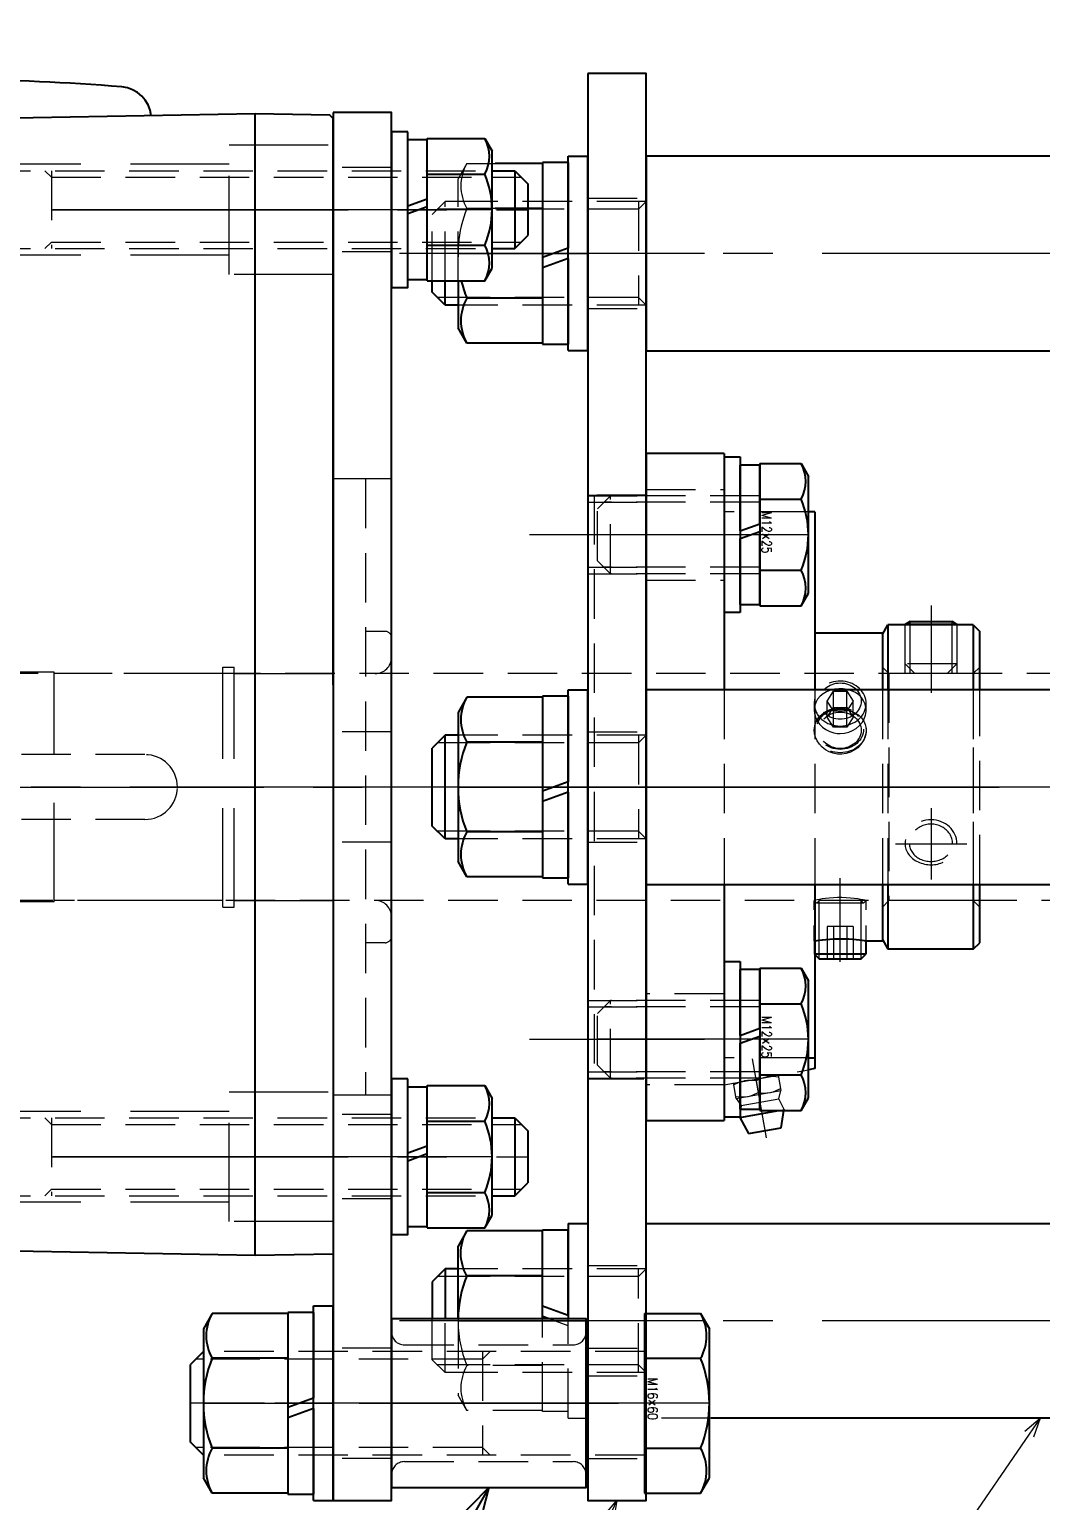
# Model space of a CAD drawing. Header units: millimetres. Extents: x 0 to 38884, y -3675 to 8056.
# Drawn here: x 31293 to 31448.9, y 1213.7 to 1440.5 of the extents above; entities that cross this region are included whole.
import ezdxf
from ezdxf import colors
from ezdxf.entities.mleader import LeaderData, LeaderLine
from ezdxf.enums import TextEntityAlignment as Align
from ezdxf.math import Vec2, Vec3

# ---------------------------------------------------------------- set-up
doc = ezdxf.new("R2010")
doc.units = ezdxf.units.MM
doc.header["$LTSCALE"] = 2.4
for name, pattern in [('CENTER2', [28.575, 19.05, -3.175, 3.175, -3.175]), ('Dashed', [2, 1, -1]), ('HIDDEN', [9.525, 6.35, -3.175]), ('HIDDEN2', [4.7625, 3.175, -1.5875])]:
    doc.linetypes.add(name, pattern=pattern)
for name, color, linetype, lineweight in [('01_外形線', 7, 'Continuous', 25), ('02_細線', 5, 'Continuous', 13), ('03_かくれ線', 6, 'HIDDEN2', 13), ('04_中心線', 1, 'CENTER2', 9), ('08_DIM', 3, 'Continuous', 13)]:
    doc.layers.add(name, color=color, linetype=linetype, lineweight=lineweight)
doc.styles.get("Standard").update_dxf_attribs({"font": 'txt.shx', "bigfont": 'extfont2.shx'})
doc.styles.add('寸法用', font='simplex.shx', dxfattribs={"width": 0.8, "bigfont": '@extfont2.shx'})

# ---------------------------------------------------------------- blocks, each defined once
blk = doc.blocks.new('AM_BALLOON1')
at = {"transparency": 16777216}
blk.add_circle((0, 0), 5, dxfattribs=at)
blk.add_attdef('B_NUMBER', text='', height=3, dxfattribs=at).set_placement((0, 0), align=Align.MIDDLE_CENTER)
blk = doc.blocks.new('_OPEN')
at = {"color": 0, "linetype": 'ByBlock'}
for p, q in [((-1, 0.167), (0, 0)), ((0, 0), (-1, -0.167)), ((0, 0), (-1, 0))]:
    blk.add_line(p, q, dxfattribs=at)
blk = doc.blocks.new('GM-SHYF-RH 0.4kW、1／160、＊＊V、60Hzc_1')
at = {"color": 0}
for p, q in [((0, 72.01), (12, 72.22)), ((0, -15.77), (0, 72.01)), ((12, 72.22), (12, -15.77)), ((12, 72.22), (106.5, 70.57)), ((106.5, 70.57), (116, 70.57)), ((116, 70.57), (116, -15.77)), ((121, 47.5), (116, 47.5)), ((121, 47.5), (121, -47.5)), ((124, 24), (121, 24)), ((125, -23), (125, 23)), ((0, -15.77), (0, -103.05)), ((12, -15.77), (12, -103.76)), ((116, -15.77), (116, -102.11)), ((124, -24), (121, -24)), ((121, -47.5), (116, -47.5)), ((0, -103.05), (0.5, -103.56)), ((0.5, -103.56), (12, -103.76)), ((12, -103.76), (106.5, -102.11)), ((88, -102.94), (88, -102.44)), ((106.5, -102.11), (116, -102.11)), ((55.5, -109.5), (55.5, -108.99)), ((55.5, -109.5), (60.5, -109.5)), ((60.5, -109.5), (60.5, -108.99))]:
    blk.add_line(p, q, dxfattribs=at)
for centre, radius, start, end in [((124, 23), 1, 0, 90), ((124, -23), 1, 270, 0), ((33, -102.94), 5, 186.2447, 265.1386), ((83, -102.94), 5, 274.8614, 0), ((58, 191), 300, 265.1386, 270), ((58, 191), 300, 270, 274.8614)]:
    blk.add_arc(centre, radius, start, end, dxfattribs=at)
at = {"layer": '03_かくれ線', "linetype": 'HIDDEN'}
for p, q in [((0, 67), (16, 67)), ((16, 67), (16, 47)), ((116, 67), (100, 67)), ((100, 67), (100, 47)), ((16, 64), (100, 64)), ((16, 50), (100, 50)), ((16, 47), (0, 47)), ((100, 47), (116, 47)), ((17, 18.5), (15.25, 18.5)), ((15.25, 18.5), (15.25, -18.5)), ((17, 18.5), (17, -18.5)), ((99, 18.5), (100.75, 18.5)), ((99, 18.5), (99, -18.5)), ((100.75, 18.5), (100.75, -18.5)), ((15.25, 17.5), (-6.5, 17.5)), ((17, 17.5), (43, 17.5)), ((43, 17.7), (73, 17.7)), ((43, 17.7), (43, -17.7)), ((73, 17.7), (73, -17.7)), ((73, 17.5), (99, 17.5)), ((100.75, 17.5), (122.5, 17.5)), ((15.25, -17.5), (-6.5, -17.5)), ((17, -17.5), (43, -17.5)), ((43, -17.7), (73, -17.7)), ((73, -17.5), (99, -17.5)), ((100.75, -17.5), (122.5, -17.5)), ((17, -18.5), (15.25, -18.5)), ((99, -18.5), (100.75, -18.5)), ((0, -79), (16, -79)), ((16, -79), (16, -99)), ((116, -79), (100, -79)), ((100, -79), (100, -99)), ((16, -82), (100, -82)), ((16, -96), (100, -96)), ((16, -99), (0, -99)), ((100, -99), (116, -99))]:
    blk.add_line(p, q, dxfattribs=at)
at = {"layer": '03_かくれ線'}
for p, q in [((-5, -47.5), (-5, 47.5)), ((-5, 47.5), (0, 47.5)), ((-9, -23), (-9, 23)), ((-8, 24), (-5, 24)), ((-8, -24), (-5, -24)), ((-5, -47.5), (0, -47.5))]:
    blk.add_line(p, q, dxfattribs=at)
for centre, start, end in [((-8, 23), 90, 180), ((-8, -23), 180, 270)]:
    blk.add_arc(centre, 1, start, end, dxfattribs=at)
at = {"layer": '03_かくれ線', "linetype": 'HIDDEN'}
for centre, start, end in [((-6.5, 20), 180, 270), ((122.5, 20), 270, 0), ((-6.5, -20), 90, 180), ((122.5, -20), 0, 90)]:
    blk.add_arc(centre, 2.5, start, end, dxfattribs=at)
at = {"layer": '04_中心線', "linetype": 'CENTER2'}
for p, q in [((-2.54, 57), (118.76, 57)), ((-2.54, -89), (118.76, -89))]:
    blk.add_line(p, q, dxfattribs=at)
at = {"layer": '04_中心線'}
blk.add_line((125, 0), (-9, 0), dxfattribs=at)
blk = doc.blocks.new('_Open30')
at = {"color": 0, "linetype": 'ByBlock', "lineweight": -2}
for p, q in [((-1, 0.268), (0, 0)), ((0, 0), (-1, -0.268)), ((0, 0), (-1, 0))]:
    blk.add_line(p, q, dxfattribs=at)

msp = doc.modelspace()

# ---------------------------------------------------------------- linework, layer by layer
for p, q in [((31388.0973, 1226.4276), (31388.0973, 1256.4276)), ((31388.0973, 1256.4276), (31538.0973, 1256.4276)), ((31538.0973, 1226.4276), (31398.0973, 1226.4276))]:
    msp.add_line(p, q)
for points in [[(31379.0973, 1433.7085), (31379.0973, 1213.7085), (31388.0973, 1213.7085), (31388.0973, 1433.7085)], [(31339.8473, 1427.7085), (31339.8473, 1213.7085), (31348.8473, 1213.7085), (31348.8473, 1427.7085)], [(31339.8473, 1427.7085), (31339.8473, 1213.7085), (31348.8473, 1213.7085), (31348.8473, 1427.7085)], [(31351.3463, 1424.7085), (31348.8463, 1424.7085), (31348.8463, 1400.7085), (31351.3463, 1400.7085)], [(31538.0973, 1420.9724), (31388.0973, 1420.9724), (31388.0973, 1390.9724), (31538.0973, 1390.9724)], [(31538.0973, 1338.7), (31388.0973, 1338.7), (31388.0973, 1308.7), (31538.0973, 1308.7)], [(31351.3473, 1278.7085), (31348.8473, 1278.7085), (31348.8473, 1254.7085), (31351.3473, 1254.7085)], [(31348.8473, 1215.7085), (31378.8473, 1215.7085), (31378.8473, 1241.7085), (31348.8473, 1241.7085)]]:
    msp.add_lwpolyline(points, close=True)
for points in [[(31355.0973, 1399.9724), (31355.0973, 1401.7303)], [(31357.0973, 1397.9724), (31357.0973, 1401.7303)], [(31357.0973, 1397.9724), (31355.0973, 1399.9724)], [(31359.0973, 1397.9724), (31357.0973, 1397.9724)], [(31357.0973, 1331.7), (31355.0973, 1329.7)], [(31359.0973, 1331.7), (31357.0973, 1331.7)], [(31357.0973, 1315.7), (31357.0973, 1331.7)], [(31355.0973, 1317.7), (31355.0973, 1329.7)], [(31357.0973, 1315.7), (31355.0973, 1317.7)], [(31359.0973, 1315.7), (31357.0973, 1315.7)], [(31357.0973, 1249.4276), (31355.0973, 1247.4276)], [(31355.0973, 1247.4276), (31355.0973, 1241.7)], [(31357.0973, 1249.4276), (31357.0973, 1241.7)], [(31359.0973, 1249.4276), (31357.0973, 1249.4276)]]:
    msp.add_lwpolyline(points)
at = {"layer": '01_外形線'}
for points in [[(31351.3463, 1413.3085), (31351.3463, 1423.4585)], [(31354.3463, 1423.4585), (31351.3463, 1423.4585)], [(31354.3463, 1423.6781), (31363.2091, 1423.6781)], [(31354.3463, 1401.7388), (31354.3463, 1423.6781)], [(31354.3463, 1414.4004), (31354.3463, 1423.4585)], [(31363.2091, 1423.6781), (31364.3463, 1421.7085)], [(31364.3463, 1403.7085), (31364.3463, 1421.7085)], [(31372.0973, 1419.8373), (31364.8473, 1419.8373)], [(31372.0973, 1419.9809), (31372.0973, 1405.325)], [(31376.0973, 1419.9809), (31372.0973, 1419.9809)], [(31372.0973, 1419.8373), (31372.0973, 1392.1245)], [(31376.0973, 1390.9809), (31376.0973, 1420.9809)], [(31376.0973, 1420.9809), (31379.0973, 1420.9809)], [(31376.0973, 1419.9809), (31376.0973, 1406.7809)], [(31379.0973, 1390.9809), (31379.0973, 1420.9809)], [(31354.3463, 1418.1933), (31363.2091, 1418.1933)], [(31364.3463, 1418.7085), (31367.8469, 1418.7085)], [(31367.8469, 1418.7085), (31369.8469, 1416.7085)], [(31367.8469, 1418.7085), (31367.8469, 1406.7085)], [(31369.8469, 1416.7085), (31369.8469, 1408.7085)], [(31351.3463, 1413.3085), (31354.3463, 1414.4004)], [(31351.3463, 1412.1085), (31354.3463, 1413.2004)], [(31354.3463, 1401.9585), (31354.3463, 1413.2004)], [(31372.0973, 1412.9091), (31364.8473, 1412.9091)], [(31351.3463, 1401.9585), (31351.3463, 1412.1085)], [(31367.8469, 1406.7085), (31369.8469, 1408.7085)], [(31354.3463, 1407.2237), (31363.2091, 1407.2237)], [(31364.3463, 1406.7085), (31367.8469, 1406.7085)], [(31376.0973, 1406.7809), (31372.0973, 1405.325)], [(31376.0973, 1405.1809), (31372.0973, 1403.725)], [(31376.0973, 1405.1809), (31376.0973, 1391.9809)], [(31351.3463, 1401.9585), (31354.3463, 1401.9585)], [(31354.3463, 1401.7388), (31363.2091, 1401.7388)], [(31359.0973, 1401.7388), (31359.0973, 1394.4809)], [(31363.2091, 1401.7388), (31364.3463, 1403.7085)], [(31372.0973, 1403.725), (31372.0973, 1391.9809)], [(31372.0973, 1399.0527), (31360.4578, 1399.0527)], [(31360.4578, 1392.1245), (31359.0973, 1394.4809)], [(31372.0973, 1392.1245), (31360.4578, 1392.1245)], [(31372.0973, 1391.9809), (31376.0973, 1391.9809)], [(31376.0973, 1390.9809), (31379.0973, 1390.9809)], [(31400.0973, 1375.0994), (31388.0973, 1375.0994)], [(31388.0973, 1375.0994), (31388.0973, 1338.7085)], [(31400.0973, 1375.0994), (31400.0973, 1338.7085)], [(31400.0973, 1374.5994), (31400.0973, 1350.5994)], [(31400.0973, 1374.5994), (31402.5973, 1374.5994)], [(31402.5973, 1374.5994), (31402.5973, 1350.5994)], [(31402.5973, 1363.1994), (31402.5973, 1373.3494)], [(31405.5973, 1373.3494), (31402.5973, 1373.3494)], [(31405.5973, 1373.569), (31411.9601, 1373.569)], [(31405.5973, 1373.569), (31405.5973, 1351.6297)], [(31405.5973, 1364.2913), (31405.5973, 1373.3494)], [(31411.9601, 1373.569), (31413.0973, 1371.5994)], [(31413.0973, 1353.5994), (31413.0973, 1371.5994)], [(31405.5973, 1368.0842), (31411.9601, 1368.0842)], [(31414.0973, 1366.1085), (31413.0973, 1366.1085)], [(31414.0973, 1366.1085), (31414.0973, 1338.7085)], [(31402.5973, 1363.1994), (31405.5973, 1364.2913)], [(31402.5973, 1361.9994), (31405.5973, 1363.0913)], [(31405.5973, 1351.8494), (31405.5973, 1363.0913)], [(31402.5973, 1351.8494), (31402.5973, 1361.9994)], [(31405.5973, 1357.1145), (31411.9601, 1357.1145)], [(31402.5973, 1351.8494), (31405.5973, 1351.8494)], [(31411.9601, 1351.6297), (31413.0973, 1353.5994)], [(31402.5973, 1350.5994), (31400.0973, 1350.5994)], [(31405.5973, 1351.6297), (31411.9601, 1351.6297)], [(31424.4973, 1347.4335), (31414.0973, 1347.4335)], [(31424.4973, 1347.2085), (31425.3633, 1348.7085)], [(31424.4973, 1347.4335), (31424.4973, 1338.7085)], [(31424.4973, 1347.2085), (31424.4973, 1338.7085)], [(31438.4973, 1348.7085), (31425.3633, 1348.7085)], [(31425.3633, 1348.7085), (31425.3633, 1338.7085)], [(31428.7641, 1349.2085), (31427.9973, 1348.7658)], [(31435.9973, 1348.7658), (31427.9973, 1348.7658)], [(31427.9973, 1348.7085), (31427.9973, 1348.7658)], [(31428.7641, 1349.2085), (31435.2305, 1349.2085)], [(31435.9973, 1348.7658), (31435.2305, 1349.2085)], [(31435.9973, 1348.7085), (31435.9973, 1348.7658)], [(31438.4973, 1348.7085), (31439.4973, 1347.7085)], [(31438.4973, 1348.7085), (31438.4973, 1338.7085)], [(31439.4973, 1338.7085), (31439.4973, 1347.7085)], [(31376.0973, 1308.7085), (31376.0973, 1338.7085)], [(31376.0973, 1338.7085), (31379.0973, 1338.7085)], [(31379.0973, 1308.7085), (31379.0973, 1338.7085)], [(31360.4578, 1337.5649), (31359.0973, 1335.2085)], [(31372.0973, 1337.5649), (31360.4578, 1337.5649)], [(31372.0973, 1337.7085), (31372.0973, 1323.0526)], [(31376.0973, 1337.7085), (31372.0973, 1337.7085)], [(31372.0973, 1337.5649), (31372.0973, 1309.8521)], [(31376.0973, 1337.7085), (31376.0973, 1324.5085)], [(31359.0973, 1335.2085), (31359.0973, 1312.2085)], [(31372.0973, 1330.6367), (31360.4578, 1330.6367)], [(31376.0973, 1324.5085), (31372.0973, 1323.0526)], [(31376.0973, 1322.9085), (31372.0973, 1321.4526)], [(31376.0973, 1322.9085), (31376.0973, 1309.7085)], [(31372.0973, 1321.4526), (31372.0973, 1309.7085)], [(31372.0973, 1316.7803), (31360.4578, 1316.7803)], [(31360.4578, 1309.8521), (31359.0973, 1312.2085)], [(31372.0973, 1309.8521), (31360.4578, 1309.8521)], [(31372.0973, 1309.7085), (31376.0973, 1309.7085)], [(31376.0973, 1308.7085), (31379.0973, 1308.7085)], [(31388.0973, 1308.7085), (31388.0973, 1272.3176)], [(31400.0973, 1308.7085), (31400.0973, 1272.3176)], [(31414.0973, 1308.7085), (31414.0973, 1280.3085)], [(31424.4973, 1308.7085), (31424.4973, 1299.9835)], [(31424.4973, 1308.7085), (31424.4973, 1300.2085)], [(31425.3633, 1308.7085), (31425.3633, 1298.7085)], [(31438.4973, 1308.7085), (31438.4973, 1298.7085)], [(31439.4973, 1299.7085), (31439.4973, 1308.7085)], [(31414.0848, 1299.9981), (31414.203, 1300.0173), (31414.4607, 1300.0572), (31414.8243, 1300.1089), (31415.2695, 1300.1646), (31415.8054, 1300.2206), (31416.3919, 1300.2681), (31417.0429, 1300.3037), (31417.513, 1300.3181), (31417.9973, 1300.3231)], [(31417.9973, 1300.3231), (31418.6539, 1300.3139), (31419.3106, 1300.2863), (31419.9119, 1300.2449), (31420.4757, 1300.1922), (31420.9599, 1300.1362), (31421.3732, 1300.0807), (31421.6828, 1300.0345), (31421.8945, 1300.0006), (31421.9897, 1299.9848), (31421.9973, 1299.9835)], [(31421.9839, 1299.9835), (31424.4973, 1299.9835)], [(31421.9973, 1297.9755), (31421.9973, 1299.9858)], [(31424.4973, 1300.2085), (31425.3633, 1298.7085)], [(31438.4973, 1298.7085), (31439.4973, 1299.7085)], [(31414.0973, 1297.9755), (31421.9973, 1297.9755)], [(31414.0973, 1297.8755), (31414.7643, 1297.2085)], [(31421.2303, 1297.2085), (31421.9973, 1297.9755)], [(31438.4973, 1298.7085), (31425.3633, 1298.7085)], [(31400.0973, 1296.8176), (31400.0973, 1272.8176)], [(31400.0973, 1296.8176), (31402.5973, 1296.8176)], [(31402.5973, 1296.8176), (31402.5973, 1272.8176)], [(31402.5973, 1285.4176), (31402.5973, 1295.5676)], [(31405.5973, 1295.5676), (31402.5973, 1295.5676)], [(31405.5973, 1295.7873), (31411.9601, 1295.7873)], [(31405.5973, 1295.7873), (31405.5973, 1273.848)], [(31405.5973, 1286.5095), (31405.5973, 1295.5676)], [(31411.9601, 1295.7873), (31413.0973, 1293.8176)], [(31414.7643, 1297.2085), (31421.2303, 1297.2085)], [(31413.0973, 1275.8176), (31413.0973, 1293.8176)], [(31405.5973, 1290.3024), (31411.9601, 1290.3024)], [(31402.5973, 1285.4176), (31405.5973, 1286.5095)], [(31402.5973, 1284.2176), (31405.5973, 1285.3095)], [(31402.5973, 1274.0676), (31402.5973, 1284.2176)], [(31405.5973, 1274.0676), (31405.5973, 1285.3095)], [(31413.0973, 1281.9771), (31414.0973, 1281.9771)], [(31405.5973, 1279.3328), (31411.9601, 1279.3328)], [(31414.0973, 1280.3085), (31413.0973, 1280.1322)], [(31351.3473, 1267.3085), (31351.3473, 1277.4585)], [(31354.3473, 1277.4585), (31351.3473, 1277.4585)], [(31354.3473, 1277.6781), (31363.2101, 1277.6781)], [(31354.3473, 1255.7388), (31354.3473, 1277.6781)], [(31354.3473, 1268.4004), (31354.3473, 1277.4585)], [(31363.2101, 1277.6781), (31364.3473, 1275.7085)], [(31364.3473, 1257.7085), (31364.3473, 1275.7085)], [(31411.9601, 1273.848), (31413.0973, 1275.8176)], [(31364.3473, 1272.7085), (31367.8479, 1272.7085)], [(31367.8479, 1272.7085), (31369.8479, 1270.7085)], [(31367.8479, 1272.7085), (31367.8479, 1260.7085)], [(31388.0973, 1272.3176), (31400.0973, 1272.3176)], [(31402.5973, 1272.8176), (31400.0973, 1272.8176)], [(31402.5276, 1272.7851), (31408.5552, 1273.848)], [(31402.5276, 1272.7851), (31403.8827, 1270.2824)], [(31402.5973, 1274.0676), (31405.5973, 1274.0676)], [(31405.5973, 1273.848), (31411.9601, 1273.848)], [(31408.9249, 1271.1715), (31409.3218, 1273.848)], [(31354.3473, 1272.1933), (31363.2101, 1272.1933)], [(31369.8479, 1270.7085), (31369.8479, 1262.7085)], [(31403.8827, 1270.2824), (31408.9249, 1271.1715)], [(31351.3473, 1267.3085), (31354.3473, 1268.4004)], [(31351.3473, 1266.1085), (31354.3473, 1267.2004)], [(31351.3473, 1255.9585), (31351.3473, 1266.1085)], [(31354.3473, 1255.9585), (31354.3473, 1267.2004)], [(31354.3473, 1261.2237), (31363.2101, 1261.2237)], [(31367.8479, 1260.7085), (31369.8479, 1262.7085)], [(31364.3473, 1260.7085), (31367.8479, 1260.7085)], [(31363.2101, 1255.7388), (31364.3473, 1257.7085)], [(31376.0973, 1256.4361), (31376.0973, 1241.7085)], [(31376.0973, 1256.4361), (31379.0973, 1256.4361)], [(31379.0973, 1256.4361), (31379.0973, 1241.7085)], [(31351.3473, 1255.9585), (31354.3473, 1255.9585)], [(31354.3473, 1255.7388), (31363.2101, 1255.7388)], [(31360.4578, 1255.2925), (31359.0973, 1252.9361)], [(31372.0973, 1255.2925), (31360.4578, 1255.2925)], [(31372.0973, 1241.7085), (31372.0973, 1255.4361)], [(31372.0973, 1255.4361), (31376.0973, 1255.4361)], [(31376.0973, 1242.2361), (31376.0973, 1255.4361)], [(31359.0973, 1241.7085), (31359.0973, 1252.9361)], [(31372.0973, 1248.3643), (31360.4578, 1248.3643)], [(31336.8473, 1213.7085), (31336.8473, 1243.7085)], [(31336.8473, 1243.7085), (31339.8473, 1243.7085)], [(31339.8473, 1213.7085), (31339.8473, 1243.7085)], [(31376.0973, 1242.2361), (31372.0973, 1243.692)], [(31321.2078, 1242.5649), (31319.8473, 1240.2085)], [(31332.8473, 1242.5649), (31321.2078, 1242.5649)], [(31332.8473, 1242.7085), (31332.8473, 1228.0526)], [(31336.8473, 1242.7085), (31332.8473, 1242.7085)], [(31332.8473, 1242.5649), (31332.8473, 1214.8521)], [(31336.8473, 1242.7085), (31336.8473, 1229.5085)], [(31373.1509, 1241.7085), (31372.0973, 1242.092)], [(31387.8473, 1242.5649), (31396.4868, 1242.5649)], [(31387.8473, 1242.5649), (31387.8473, 1214.8521)], [(31396.4868, 1242.5649), (31397.8473, 1240.2085)], [(31319.8473, 1240.2085), (31319.8473, 1217.2085)], [(31397.8473, 1217.2085), (31397.8473, 1240.2085)], [(31319.8473, 1236.7085), (31317.8473, 1234.7085)], [(31317.8473, 1222.7085), (31317.8473, 1234.7085)], [(31332.8473, 1235.6367), (31321.2078, 1235.6367)], [(31387.8473, 1235.6367), (31396.4868, 1235.6367)], [(31336.8473, 1229.5085), (31332.8473, 1228.0526)], [(31336.8473, 1227.9085), (31332.8473, 1226.4526)], [(31336.8473, 1227.9085), (31336.8473, 1214.7085)], [(31332.8473, 1226.4526), (31332.8473, 1214.7085)], [(31319.8473, 1220.7085), (31317.8473, 1222.7085)], [(31332.8473, 1221.7803), (31321.2078, 1221.7803)], [(31387.8473, 1221.7803), (31396.4868, 1221.7803)], [(31321.2078, 1214.8521), (31319.8473, 1217.2085)], [(31396.4868, 1214.8521), (31397.8473, 1217.2085)], [(31332.8473, 1214.8521), (31321.2078, 1214.8521)], [(31332.8473, 1214.7085), (31336.8473, 1214.7085)], [(31336.8473, 1213.7085), (31339.8473, 1213.7085)], [(31387.8473, 1214.8521), (31396.4868, 1214.8521)]]:
    msp.add_lwpolyline(points, dxfattribs=at)
for points in [[(31363.2091, 1418.1933, 0.26794908), (31363.2091, 1423.6781)], [(31363.2091, 1407.2237, 0.20733158), (31363.2091, 1418.1933)], [(31363.2091, 1401.7388, 0.26794908), (31363.2091, 1407.2237)], [(31360.4578, 1399.0527, 0.26794907), (31360.4578, 1392.1245)], [(31411.9601, 1368.0842, 0.26794908), (31411.9601, 1373.569)], [(31411.9601, 1357.1145, 0.20733158), (31411.9601, 1368.0842)], [(31411.9601, 1351.6297, 0.26794908), (31411.9601, 1357.1145)], [(31360.4578, 1337.5649, 0.26794907), (31360.4578, 1330.6367)], [(31360.4578, 1330.6367, 0.19636667), (31360.4578, 1316.7803)], [(31360.4578, 1316.7803, 0.26794907), (31360.4578, 1309.8521)], [(31411.9601, 1290.3024, 0.26794908), (31411.9601, 1295.7873)], [(31411.9601, 1279.3328, 0.20733158), (31411.9601, 1290.3024)], [(31411.9601, 1273.848, 0.26794908), (31411.9601, 1279.3328)], [(31363.2101, 1272.1933, 0.26794908), (31363.2101, 1277.6781)], [(31363.2101, 1261.2237, 0.20733158), (31363.2101, 1272.1933)], [(31363.2101, 1255.7388, 0.26794908), (31363.2101, 1261.2237)], [(31360.4578, 1248.3643, -0.26794907), (31360.4578, 1255.2925)], [(31321.2078, 1242.5649, 0.26794907), (31321.2078, 1235.6367)], [(31396.4868, 1235.6367, 0.26794907), (31396.4868, 1242.5649)], [(31321.2078, 1235.6367, 0.19636667), (31321.2078, 1221.7803)], [(31396.4868, 1221.7803, 0.19636666), (31396.4868, 1235.6367)], [(31321.2078, 1221.7803, 0.26794907), (31321.2078, 1214.8521)], [(31396.4868, 1214.8521, 0.26794907), (31396.4868, 1221.7803)]]:
    msp.add_lwpolyline(points, format="xyb", dxfattribs=at)
for centre, start, end in [((31377.4185, 1405.9809), 193.387659, 202.219251), ((31377.4185, 1241.4361), 157.780749, 179.148147)]:
    msp.add_arc(centre, 18.3212, start, end, dxfattribs=at)
at = {"layer": '02_細線'}
for points in [[(31364.3463, 1417.7085), (31368.8469, 1417.7085)], [(31364.3463, 1407.7085), (31368.8469, 1407.7085)], [(31359.0973, 1399.1724), (31355.8973, 1399.1724)], [(31428.7641, 1348.7085), (31428.7641, 1349.2085)], [(31435.2305, 1348.7085), (31435.2305, 1349.2085)], [(31359.0973, 1330.5), (31355.8973, 1330.5)], [(31359.0973, 1316.9), (31355.8973, 1316.9)], [(31414.7643, 1297.2085), (31414.7643, 1300.1003)], [(31421.2303, 1297.2085), (31421.2303, 1300.1003)], [(31364.3473, 1271.7085), (31368.8479, 1271.7085)], [(31364.3473, 1261.7085), (31368.8479, 1261.7085)], [(31359.0973, 1248.2276), (31355.8973, 1248.2276)], [(31319.8473, 1235.5085), (31318.6473, 1235.5085)], [(31319.8473, 1221.9085), (31318.6473, 1221.9085)]]:
    msp.add_lwpolyline(points, dxfattribs=at)
at = {"layer": '03_かくれ線'}
for p, q in [((31360.4578, 1419.8373), (31364.8473, 1419.8373)), ((31348.8473, 1419.2085), (31339.8473, 1419.2085)), ((31348.8473, 1419.2085), (31339.8473, 1419.2085)), ((31359.0973, 1401.7388), (31359.0973, 1417.4809)), ((31357.0973, 1401.7303), (31357.0973, 1413.9724)), ((31364.8473, 1412.9091), (31360.4578, 1412.9091)), ((31379.0973, 1414.4809), (31388.0973, 1414.4809)), ((31355.0973, 1401.7303), (31355.0973, 1411.9724)), ((31348.8473, 1406.2085), (31339.8473, 1406.2085)), ((31348.8473, 1406.2085), (31339.8473, 1406.2085)), ((31379.0973, 1397.4809), (31388.0973, 1397.4809)), ((31348.8473, 1371.2085), (31339.8473, 1371.2085)), ((31348.8473, 1371.2085), (31339.8473, 1371.2085)), ((31379.0973, 1368.7), (31388.0973, 1368.7)), ((31379.0973, 1368.5994), (31388.0973, 1368.5994)), ((31379.0973, 1367.5994), (31388.0973, 1367.5994)), ((31413.0973, 1366.1085), (31400.0973, 1366.1085)), ((31379.0973, 1357.5994), (31388.0973, 1357.5994)), ((31379.0973, 1356.5994), (31388.0973, 1356.5994)), ((31625.8496, 1341.2085), (31247.8491, 1341.2085)), ((31388.0973, 1338.7085), (31388.0973, 1308.7085)), ((31400.0973, 1338.7085), (31400.0973, 1308.7085)), ((31348.8473, 1332.2085), (31339.8473, 1332.2085)), ((31348.8473, 1332.2085), (31339.8473, 1332.2085)), ((31379.0973, 1332.2085), (31388.0973, 1332.2085)), ((31310.8491, 1328.7085), (31245.8491, 1328.7085)), ((31310.8491, 1318.7085), (31245.8496, 1318.7085)), ((31348.8473, 1315.2085), (31339.8473, 1315.2085)), ((31348.8473, 1315.2085), (31339.8473, 1315.2085)), ((31379.0973, 1315.2085), (31388.0973, 1315.2085)), ((31628.0978, 1306.2085), (31247.8491, 1306.2085)), ((31379.0973, 1290.8176), (31388.0973, 1290.8176)), ((31379.0973, 1289.8176), (31388.0973, 1289.8176)), ((31413.0973, 1281.9771), (31400.0973, 1281.9771)), ((31379.0973, 1279.8176), (31388.0973, 1279.8176)), ((31400.0973, 1277.8176), (31413.0973, 1280.1322)), ((31379.0973, 1278.8176), (31388.0973, 1278.8176)), ((31379.0973, 1278.717), (31388.0973, 1278.717)), ((31348.8473, 1276.2085), (31339.8473, 1276.2085)), ((31348.8473, 1276.2085), (31339.8473, 1276.2085)), ((31348.8473, 1273.2085), (31339.8473, 1273.2085)), ((31348.8473, 1273.2085), (31339.8473, 1273.2085)), ((31408.5552, 1273.848), (31409.3424, 1273.9868)), ((31409.3424, 1273.9868), (31409.3218, 1273.848)), ((31348.8473, 1260.2085), (31339.8473, 1260.2085)), ((31348.8473, 1260.2085), (31339.8473, 1260.2085)), ((31379.0973, 1249.9361), (31388.0973, 1249.9361)), ((31348.8473, 1237.2085), (31339.8473, 1237.2085)), ((31348.8473, 1237.2085), (31339.8473, 1237.2085)), ((31350.8473, 1237.7085), (31376.8473, 1237.7085)), ((31379.0973, 1237.2085), (31388.0973, 1237.2085)), ((31379.0973, 1232.9361), (31388.0973, 1232.9361)), ((31348.8473, 1220.2085), (31339.8473, 1220.2085)), ((31348.8473, 1220.2085), (31339.8473, 1220.2085)), ((31379.0973, 1220.2085), (31388.0973, 1220.2085)), ((31350.8473, 1219.7085), (31376.8473, 1219.7085))]:
    msp.add_line(p, q, dxfattribs=at)
for points in [[(31360.4578, 1419.8373), (31359.0973, 1417.4809)], [(31239.8469, 1418.7085), (31364.3463, 1418.7085)], [(31296.4287, 1417.7085), (31295.4287, 1418.7085)], [(31296.4287, 1418.7085), (31296.4287, 1406.7085)], [(31296.4287, 1417.7085), (31364.3463, 1417.7085)], [(31357.0973, 1413.9724), (31355.0973, 1411.9724)], [(31359.0973, 1413.9724), (31357.0973, 1413.9724)], [(31388.0973, 1413.9724), (31359.0973, 1413.9724)], [(31386.8973, 1413.9724), (31386.8973, 1397.9724)], [(31386.8973, 1412.7724), (31388.0973, 1413.9724)], [(31359.0973, 1412.7724), (31355.8973, 1412.7724)], [(31386.8973, 1412.7724), (31359.0973, 1412.7724)], [(31239.8469, 1406.7085), (31364.3463, 1406.7085)], [(31296.4287, 1407.7085), (31295.4287, 1406.7085)], [(31296.4287, 1407.7085), (31364.3463, 1407.7085)], [(31386.8973, 1399.1724), (31359.0973, 1399.1724)], [(31388.0973, 1397.9724), (31359.0973, 1397.9724)], [(31386.8973, 1399.1724), (31388.0973, 1397.9724)], [(31380.0973, 1368.7085), (31380.0973, 1278.7085)], [(31388.0973, 1368.7085), (31380.0973, 1368.7085)], [(31382.5973, 1368.5994), (31380.5973, 1366.5994)], [(31405.5973, 1367.5994), (31381.5973, 1367.5994)], [(31405.5973, 1368.5994), (31382.5973, 1368.5994)], [(31382.5973, 1356.5994), (31382.5973, 1368.5994)], [(31388.0973, 1369.5994), (31400.0973, 1369.5994)], [(31380.5973, 1358.5994), (31380.5973, 1366.5994)], [(31382.5973, 1356.5994), (31380.5973, 1358.5994)], [(31405.5973, 1357.5994), (31381.5973, 1357.5994)], [(31405.5973, 1356.5994), (31382.5973, 1356.5994)], [(31388.0973, 1355.5994), (31400.0973, 1355.5994)], [(31427.9973, 1341.2085), (31427.9973, 1348.7085)], [(31428.7641, 1341.2085), (31428.7641, 1348.7085)], [(31435.2305, 1341.2085), (31435.2305, 1348.7085)], [(31435.9973, 1348.7085), (31435.9973, 1341.2085)], [(31435.9973, 1342.7085), (31427.9973, 1342.7085)], [(31429.4973, 1341.2085), (31427.9973, 1342.7085)], [(31434.4973, 1341.2085), (31435.9973, 1342.7085)], [(31425.4973, 1341.2085), (31424.4973, 1342.2085)], [(31425.4973, 1341.2085), (31425.4973, 1306.2085)], [(31438.4973, 1341.2085), (31425.4973, 1341.2085)], [(31438.4973, 1341.2085), (31439.4973, 1342.2085)], [(31438.4973, 1341.2085), (31438.4973, 1306.2085)], [(31421.9973, 1335.5707), (31421.9735, 1335.9466), (31421.8459, 1336.5011), (31421.6131, 1337.0214), (31421.2786, 1337.4962), (31420.8539, 1337.9129), (31420.3428, 1338.2655), (31419.7651, 1338.542), (31419.1352, 1338.7357), (31418.4723, 1338.8432), (31417.8037, 1338.8613), (31417.1405, 1338.7927), (31416.5062, 1338.639), (31415.9132, 1338.4043), (31415.3737, 1338.089), (31414.9072, 1337.7024), (31414.5238, 1337.2467), (31414.2389, 1336.7369), (31414.0627, 1336.1873), (31413.9976, 1335.6109), (31413.9973, 1335.5712)], [(31414.0973, 1338.7085), (31414.0973, 1308.7085)], [(31415.9766, 1336.9585), (31416.9869, 1338.474)], [(31416.9869, 1338.474), (31419.0076, 1338.474)], [(31416.9869, 1335.974), (31416.9869, 1338.474)], [(31419.0076, 1338.474), (31420.018, 1336.9585)], [(31419.0076, 1335.974), (31419.0076, 1338.474)], [(31424.4973, 1338.7085), (31424.4973, 1308.7085)], [(31424.4973, 1338.7085), (31424.4973, 1308.7085)], [(31425.3633, 1338.7085), (31425.3633, 1308.7085)], [(31438.4973, 1338.7085), (31438.4973, 1308.7085)], [(31439.4973, 1308.7085), (31439.4973, 1338.7085)], [(31413.9973, 1336.575), (31413.9973, 1335.5707)], [(31415.9766, 1334.4585), (31415.9766, 1336.9585)], [(31416.9869, 1335.443), (31415.9766, 1336.9585)], [(31415.9766, 1334.4585), (31416.9869, 1335.974)], [(31416.9869, 1335.974), (31419.0076, 1335.974)], [(31420.018, 1336.9585), (31419.0076, 1335.443)], [(31419.0076, 1335.974), (31420.018, 1334.4585)], [(31420.018, 1334.4585), (31420.018, 1336.9585)], [(31421.9973, 1335.5699), (31421.9973, 1336.575)], [(31413.9973, 1335.5712), (31414.0458, 1335.031), (31414.203, 1334.4575), (31414.4654, 1333.9083), (31414.8243, 1333.399), (31415.2768, 1332.941), (31415.8054, 1332.5547), (31416.4011, 1332.2525), (31417.0429, 1332.0469), (31417.5165, 1331.9648), (31417.9973, 1331.9371)], [(31414.0926, 1333.1993), (31414.2637, 1333.6711), (31414.5476, 1334.1532), (31414.9303, 1334.5871), (31415.3966, 1334.9575), (31415.9469, 1335.2624), (31416.5567, 1335.4889), (31417.2058, 1335.6314), (31417.8784, 1335.6896), (31418.5384, 1335.6631), (31419.1831, 1335.5559), (31419.7916, 1335.3697), (31420.3511, 1335.1086), (31420.8567, 1334.768), (31421.2829, 1334.3596), (31421.6212, 1333.8831), (31421.856, 1333.3551), (31421.9616, 1332.9149), (31421.9973, 1332.4585)], [(31416.9869, 1332.943), (31415.9766, 1334.4585)], [(31416.9869, 1335.443), (31419.0076, 1335.443)], [(31416.9869, 1332.943), (31416.9869, 1335.443)], [(31417.9973, 1331.9371), (31418.6634, 1331.9906), (31419.3106, 1332.1475), (31419.92, 1332.4034), (31420.4757, 1332.7476), (31420.966, 1333.1739), (31421.3732, 1333.6643), (31421.6862, 1334.2073), (31421.8945, 1334.7824), (31421.9899, 1335.3662), (31421.9973, 1335.5707)], [(31419.0076, 1332.943), (31419.0076, 1335.443)], [(31420.018, 1334.4585), (31419.0076, 1332.943)], [(31388.0973, 1331.7), (31359.0973, 1331.7)], [(31386.8973, 1331.7), (31386.8973, 1315.7)], [(31386.8973, 1330.5), (31388.0973, 1331.7)], [(31413.9973, 1332.4585), (31414.0178, 1332.8064), (31414.079, 1333.1459), (31414.0926, 1333.1993)], [(31414.0831, 1331.7351), (31414.0314, 1332.0032), (31413.9973, 1332.4585)], [(31421.9973, 1332.4585), (31421.9417, 1331.879), (31421.7785, 1331.3041), (31421.5114, 1330.7521), (31421.1497, 1330.2391), (31420.6943, 1329.7752), (31420.1637, 1329.3834), (31419.5632, 1329.0756), (31418.9166, 1328.8679), (31418.2534, 1328.7713), (31417.5828, 1328.7839), (31416.9375, 1328.9034), (31416.3216, 1329.1225), (31415.7475, 1329.437), (31415.2349, 1329.8327), (31414.7884, 1330.3091), (31414.4321, 1330.8406), (31414.1773, 1331.412), (31414.0831, 1331.7351)], [(31419.0076, 1332.943), (31416.9869, 1332.943)], [(31386.8973, 1330.5), (31359.0973, 1330.5)], [(31386.8973, 1316.9), (31359.0973, 1316.9)], [(31388.0973, 1315.7), (31359.0973, 1315.7)], [(31386.8973, 1316.9), (31388.0973, 1315.7)], [(31421.9973, 1306.2085), (31421.9437, 1306.2207), (31421.7785, 1306.2572), (31421.5161, 1306.3122), (31421.1497, 1306.3826), (31420.7015, 1306.4585), (31420.1637, 1306.5346), (31419.5727, 1306.5991), (31418.9166, 1306.647), (31418.2635, 1306.6697), (31417.5828, 1306.6667), (31416.9463, 1306.6394), (31416.3216, 1306.5896), (31415.7548, 1306.5248), (31415.2349, 1306.4493), (31414.7938, 1306.3732), (31414.4321, 1306.3027), (31414.1799, 1306.2493), (31414.0314, 1306.2163), (31413.9973, 1306.2085)], [(31413.9973, 1306.2085), (31414.3808, 1305.825)], [(31414.7643, 1306.2085), (31414.3808, 1305.825)], [(31421.6138, 1305.825), (31414.3808, 1305.825)], [(31414.7643, 1300.0999), (31414.7643, 1306.2085)], [(31421.6138, 1305.825), (31421.2303, 1306.2085)], [(31421.2303, 1300.0999), (31421.2303, 1306.2085)], [(31421.6138, 1305.825), (31421.9973, 1306.2085)], [(31425.4973, 1306.2085), (31424.4973, 1305.2085)], [(31438.4973, 1306.2085), (31425.4973, 1306.2085)], [(31438.4973, 1306.2085), (31439.4973, 1305.2085)], [(31415.9766, 1302.2085), (31415.9766, 1297.2085)], [(31420.018, 1302.2085), (31415.9766, 1302.2085)], [(31416.9869, 1302.2085), (31416.9869, 1297.2085)], [(31419.0076, 1302.2085), (31419.0076, 1297.2085)], [(31420.018, 1302.2085), (31420.018, 1297.2085)], [(31413.9973, 1299.9835), (31414.0848, 1299.9981)], [(31413.9973, 1299.9835), (31413.9973, 1297.9755)], [(31418.2371, 1300.3219), (31417.8845, 1300.3229)], [(31413.9973, 1297.9755), (31414.0973, 1297.8755)], [(31413.9973, 1297.9755), (31414.0973, 1297.9755)], [(31382.5973, 1290.8176), (31380.5973, 1288.8176)], [(31405.5973, 1290.8176), (31382.5973, 1290.8176)], [(31382.5973, 1278.8176), (31382.5973, 1290.8176)], [(31400.0973, 1291.8176), (31388.0973, 1291.8176)], [(31380.5973, 1280.8176), (31380.5973, 1288.8176)], [(31405.5973, 1289.8176), (31381.5973, 1289.8176)], [(31382.5973, 1278.8176), (31380.5973, 1280.8176)], [(31405.5973, 1279.8176), (31381.5973, 1279.8176)], [(31408.4441, 1279.3117), (31408.8678, 1276.9088)], [(31380.0973, 1278.7085), (31388.0973, 1278.7085)], [(31405.5973, 1278.8176), (31382.5973, 1278.8176)], [(31400.0973, 1277.8176), (31388.0973, 1277.8176)], [(31401.9742, 1275.6932), (31401.5505, 1278.0962)], [(31403.2739, 1278.4), (31403.1518, 1278.3768), (31402.7546, 1278.2769), (31402.3662, 1278.1439), (31401.6047, 1277.7883)], [(31401.9742, 1275.6932), (31408.8678, 1276.9088)], [(31405.0516, 1278.3961), (31404.61, 1278.4484), (31404.1678, 1278.4705), (31403.7187, 1278.456), (31403.2739, 1278.4)], [(31406.7207, 1279.0078), (31406.5986, 1278.9846), (31406.2014, 1278.8847), (31405.813, 1278.7517), (31405.0516, 1278.3961)], [(31405.0516, 1278.3961), (31405.3667, 1276.6088)], [(31408.4984, 1279.0038), (31408.0568, 1279.0561), (31407.6147, 1279.0783), (31407.1655, 1279.0638), (31406.7207, 1279.0078)], [(31407.1444, 1276.6049), (31407.2665, 1276.6281), (31407.6637, 1276.728), (31408.0521, 1276.861), (31408.8135, 1277.2166)], [(31408.5461, 1275.6234), (31408.8678, 1276.9088)], [(31401.9199, 1276.0011), (31402.3615, 1275.9488), (31402.8036, 1275.9266), (31403.2528, 1275.9411), (31403.6976, 1275.9971)], [(31401.9742, 1275.6932), (31402.7161, 1274.5954)], [(31402.7161, 1274.5954), (31402.5276, 1272.7851)], [(31402.7161, 1274.5954), (31408.5461, 1275.6234)], [(31403.6976, 1275.9971), (31403.8196, 1276.0204), (31404.2168, 1276.1202), (31404.6053, 1276.2532), (31405.3667, 1276.6088)], [(31405.3667, 1276.6088), (31405.8083, 1276.5566), (31406.2504, 1276.5344), (31406.6996, 1276.5489), (31407.1444, 1276.6049)], [(31409.3424, 1273.9868), (31408.5461, 1275.6234)], [(31239.8479, 1272.7085), (31364.3473, 1272.7085)], [(31296.4297, 1271.7085), (31295.4297, 1272.7085)], [(31296.4297, 1272.7085), (31296.4297, 1260.7085)], [(31296.4297, 1271.7085), (31364.3473, 1271.7085)], [(31296.4297, 1261.7085), (31295.4297, 1260.7085)], [(31296.4297, 1261.7085), (31364.3473, 1261.7085)], [(31239.8479, 1260.7085), (31364.3473, 1260.7085)], [(31388.0973, 1249.4276), (31359.0973, 1249.4276)], [(31386.8973, 1248.2276), (31359.0973, 1248.2276)], [(31386.8973, 1233.4276), (31386.8973, 1249.4276)], [(31386.8973, 1248.2276), (31388.0973, 1249.4276)], [(31355.0973, 1235.4276), (31355.0973, 1241.7)], [(31357.0973, 1233.4276), (31357.0973, 1241.7)], [(31359.0973, 1241.7085), (31359.0973, 1229.9361)], [(31372.0973, 1227.4361), (31372.0973, 1241.7085)], [(31376.0973, 1240.6361), (31373.1509, 1241.7085)], [(31376.0973, 1226.4361), (31376.0973, 1241.7085)], [(31379.0973, 1241.7085), (31379.0973, 1226.4361)], [(31387.8473, 1236.7085), (31319.8473, 1236.7085)], [(31319.8473, 1220.7085), (31319.8473, 1236.7085)], [(31362.8473, 1236.7085), (31362.8473, 1220.7085)], [(31362.8473, 1235.5085), (31364.0473, 1236.7085)], [(31362.8473, 1235.5085), (31319.8473, 1235.5085)], [(31357.0973, 1233.4276), (31355.0973, 1235.4276)], [(31359.0973, 1234.6276), (31355.8973, 1234.6276)], [(31386.8973, 1234.6276), (31359.0973, 1234.6276)], [(31372.0973, 1234.5079), (31360.4578, 1234.5079)], [(31386.8973, 1234.6276), (31388.0973, 1233.4276)], [(31359.0973, 1233.4276), (31357.0973, 1233.4276)], [(31388.0973, 1233.4276), (31359.0973, 1233.4276)], [(31360.4578, 1227.5797), (31359.0973, 1229.9361)], [(31372.0973, 1227.5797), (31360.4578, 1227.5797)], [(31376.0973, 1227.4361), (31372.0973, 1227.4361)], [(31376.0973, 1226.4361), (31379.0973, 1226.4361)], [(31398.0973, 1226.4276), (31388.0973, 1226.4276)], [(31362.8473, 1221.9085), (31319.8473, 1221.9085)], [(31387.8473, 1220.7085), (31319.8473, 1220.7085)], [(31362.8473, 1221.9085), (31364.0473, 1220.7085)]]:
    msp.add_lwpolyline(points, dxfattribs=at)
for points in [[(31360.4578, 1419.8373, 0.26794907), (31360.4578, 1412.9091)], [(31360.4578, 1227.5797, -0.26794907), (31360.4578, 1234.5079)]]:
    msp.add_lwpolyline(points, format="xyb", dxfattribs=at)
at = {"layer": '03_かくれ線', "linetype": 'Dashed'}
for points in [[(31413.9973, 1299.9835), (31413.9973, 1306.2085)], [(31421.9973, 1299.9835), (31421.9973, 1306.2085)]]:
    msp.add_lwpolyline(points, dxfattribs=at)
at = {"layer": '03_かくれ線'}
for centre, radius, start, end in [((31377.4185, 1405.9809), 18.3212, 157.780749, 193.387659), ((31310.8491, 1323.7085), 5, 0, 90), ((31310.8491, 1323.7085), 5, 270, 0), ((31377.4185, 1241.4361), 18.3212, 179.148147, 202.219251), ((31350.8473, 1239.7085), 2, 180, 270), ((31376.8473, 1239.7085), 2, 270, 0), ((31350.8473, 1217.7085), 2, 90, 180), ((31376.8473, 1217.7085), 2, 0, 90)]:
    msp.add_arc(centre, radius, start, end, dxfattribs=at)
for centre, major_axis, ratio, start_param, end_param in [((31417.9973, 1336.575), (-4, 0), 0.8660254, 3.14159265, 6.05911002), ((31417.9973, 1336.575), (-4, 0), 0.8660254, 6.05911002, 6.28318531), ((31417.9973, 1336.575), (-4, 0), 0.8660254, 0, 1.57079633), ((31417.9973, 1336.575), (-4, 0), 0.8660254, 1.57079633, 3.14159265), ((31431.9973, 1314.9585), (4, 0), 0.92393478, 0, 3.14159265), ((31431.9973, 1314.9585), (-3.3235, 0), 0.91393998, 3.14159265, 6.28318531), ((31431.9973, 1314.9585), (4, 0), 0.80811603, 3.14159265, 6.28318531), ((31431.9973, 1314.9585), (3.3235, 0), 0.81811083, 3.14159265, 6.28318531)]:
    msp.add_ellipse(centre, major_axis=major_axis, ratio=ratio, start_param=start_param, end_param=end_param, dxfattribs=at)
for centre, major_axis in [((31417.9973, 1336.9585), (3.233, 0)), ((31417.9973, 1332.4585), (-4, 0)), ((31417.9973, 1332.6502), (3.6165, 0)), ((31417.9973, 1332.4585), (3.233, 0))]:
    msp.add_ellipse(centre, major_axis=major_axis, ratio=0.8660254, dxfattribs=at)
at = {"layer": '04_中心線'}
for p, q in [((31357.8473, 1412.7085), (31330.8473, 1412.7085)), ((31357.8473, 1412.7085), (31330.8473, 1412.7085)), ((31598.0973, 1405.9724), (31350.0973, 1405.9724)), ((31397.0973, 1405.9809), (31370.0973, 1405.9809)), ((31397.0973, 1362.6079), (31370.0973, 1362.6079)), ((32725.8491, 1323.7085), (31235.8491, 1323.7085)), ((31357.8473, 1323.7085), (31330.8473, 1323.7085)), ((31357.8473, 1323.7085), (31330.8473, 1323.7085)), ((31598.0973, 1323.7), (31350.0973, 1323.7)), ((31397.0973, 1323.7085), (31370.0973, 1323.7085)), ((31397.0973, 1284.8091), (31370.0973, 1284.8091)), ((31357.8473, 1266.7085), (31330.8473, 1266.7085)), ((31357.8473, 1266.7085), (31330.8473, 1266.7085)), ((31598.0973, 1241.4276), (31350.0973, 1241.4276)), ((31397.0973, 1241.4361), (31370.0973, 1241.4361)), ((31357.8473, 1228.7085), (31330.8473, 1228.7085)), ((31357.8473, 1228.7085), (31330.8473, 1228.7085)), ((31343.8473, 1228.7085), (31383.8473, 1228.7085)), ((31397.0973, 1228.7085), (31370.0973, 1228.7085))]:
    msp.add_line(p, q, dxfattribs=at)
for points in [[(31227.8469, 1412.7085), (31369.8469, 1412.7085)], [(31364.3463, 1412.7085), (31348.8463, 1412.7085)], [(31359.0973, 1405.9809), (31372.0973, 1405.9809)], [(31372.0973, 1405.9809), (31376.0973, 1405.9809)], [(31376.0973, 1405.9809), (31379.0973, 1405.9809)], [(31413.0973, 1362.5994), (31380.5973, 1362.5994)], [(31400.6973, 1362.5994), (31387.4973, 1362.5994)], [(31402.5973, 1362.5994), (31400.0973, 1362.5994)], [(31431.9973, 1351.7085), (31431.9973, 1338.2085)], [(31359.0973, 1323.7085), (31372.0973, 1323.7085)], [(31372.0973, 1323.7085), (31376.0973, 1323.7085)], [(31376.0973, 1323.7085), (31379.0973, 1323.7085)], [(31377.8773, 1323.7085), (31426.7173, 1323.7085)], [(31421.4973, 1323.7085), (31442.4973, 1323.7085)], [(31431.9973, 1320.4585), (31431.9973, 1309.4585)], [(31426.4973, 1314.9585), (31437.4973, 1314.9585)], [(31417.9973, 1296.7585), (31417.9973, 1309.6697)], [(31413.0973, 1284.8176), (31380.5973, 1284.8176)], [(31400.6973, 1284.8176), (31387.4973, 1284.8176)], [(31402.5973, 1284.8176), (31400.0973, 1284.8176)], [(31404.4485, 1281.8161), (31406.5943, 1269.6466)], [(31227.8479, 1266.7085), (31369.8479, 1266.7085)], [(31364.3473, 1266.7085), (31348.8473, 1266.7085)], [(31359.0973, 1241.4361), (31372.0973, 1241.4361)], [(31372.0973, 1241.4361), (31376.0973, 1241.4361)], [(31376.0973, 1241.4361), (31379.0973, 1241.4361)], [(31397.8473, 1228.7085), (31317.8473, 1228.7085)], [(31319.8473, 1228.7085), (31332.8473, 1228.7085)], [(31332.8473, 1228.7085), (31336.8473, 1228.7085)], [(31336.8473, 1228.7085), (31339.8473, 1228.7085)]]:
    msp.add_lwpolyline(points, dxfattribs=at)

# ---------------------------------------------------------------- block references
at = {"color": 4, "rotation": 180}
msp.add_blockref('GM-SHYF-RH 0.4kW、1／160、＊＊V、60Hzc_1', (31339.8473, 1323.7085), dxfattribs=at)

# ---------------------------------------------------------------- texts
at = {"layer": '03_かくれ線', "style": '寸法用', "width": 0.8}
for s, p in [('M12×25', (31405.8973, 1366.1646)), ('M12×25', (31405.8973, 1288.3828)), ('M16×60', (31388.3473, 1232.6217))]:
    msp.add_text(s, height=1.5, rotation=270, dxfattribs=at).set_placement(p)

# ---------------------------------------------------------------- leaders
at = {"layer": '08_DIM'}
ml = msp.add_multileader_block('Standard', dxfattribs=at)
ml.set_content('AM_BALLOON1', color=256, scale=3)
ml.set_attribute('B_NUMBER', 'F', width=0)
ml.set_leader_properties(color=256, linetype='ByLayer', lineweight=-1)
ml.set_arrow_properties(name='OPEN')
ml.build(insert=Vec2(0, 0))
ml.multileader.update_dxf_attribs({"leader_type": 0, "has_dogleg": 0, "text_right_attachment_type": 6, "dogleg_length": 0, "arrow_head_size": 6, "scale": 3, "block_connection_type": 1})
ctx = ml.context
ctx.base_point, ctx.scale, ctx.char_height, ctx.arrow_head_size, ctx.landing_gap_size, ctx.plane_origin = Vec3(32191.9428, 1591.6932), 3, 12, 6, 6, Vec3(32191.9428, 1591.6932)
ctx.right_attachment, ctx.attachment_type = 6, 1
notes = []
notes.append((ctx, [(0, (0, 0, 0), (0, 0), (1, 0), 1, [])]))
ctx.block.insert = Vec3(32191.9428, 1591.6932)
ml = msp.add_multileader_block('Standard', dxfattribs=at)
ml.set_content('AM_BALLOON1', color=256, scale=3)
ml.set_attribute('B_NUMBER', 'N', width=0)
ml.set_leader_properties(color=256, linetype='ByLayer', lineweight=-1)
ml.set_arrow_properties(name='OPEN')
ml.build(insert=Vec2(0, 0))
ml.multileader.update_dxf_attribs({"leader_type": 0, "has_dogleg": 0, "text_right_attachment_type": 6, "dogleg_length": 0, "arrow_head_size": 6, "scale": 3, "block_connection_type": 1})
ctx = ml.context
ctx.base_point, ctx.scale, ctx.char_height, ctx.arrow_head_size, ctx.landing_gap_size, ctx.plane_origin = Vec3(35713.6935, 1583.3789), 3, 12, 6, 6, Vec3(35713.6935, 1583.3789)
ctx.right_attachment, ctx.attachment_type = 6, 1
notes.append((ctx, [(0, (0, 0, 0), (0, 0), (1, 0), 1, [])]))
ctx.block.insert = Vec3(35713.6935, 1583.3789)
ml = msp.add_multileader_block('Standard', dxfattribs=at)
ml.set_content('AM_BALLOON1', color=256, scale=3)
ml.set_attribute('B_NUMBER', 'G', width=0)
ml.set_leader_properties(color=256, linetype='ByLayer', lineweight=-1)
ml.set_arrow_properties(name='OPEN')
ml.build(insert=Vec2(0, 0))
ml.multileader.update_dxf_attribs({"leader_type": 0, "has_dogleg": 0, "text_right_attachment_type": 6, "dogleg_length": 0, "arrow_head_size": 6, "scale": 3, "block_connection_type": 1})
ctx = ml.context
ctx.base_point, ctx.scale, ctx.char_height, ctx.arrow_head_size, ctx.landing_gap_size, ctx.plane_origin = Vec3(35678.7497, 1486.7985), 3, 12, 6, 6, Vec3(35678.7497, 1486.7985)
ctx.right_attachment, ctx.attachment_type = 6, 1
notes.append((ctx, [(0, (0, 0, 0), (0, 0), (1, 0), 1, [])]))
ctx.block.insert = Vec3(35678.7497, 1486.7985)
ml = msp.add_multileader_block('Standard', dxfattribs=at)
ml.set_content('AM_BALLOON1', color=256, scale=3)
ml.set_attribute('B_NUMBER', '9', width=0)
ml.set_leader_properties(color=256, linetype='ByLayer', lineweight=-1)
ml.set_arrow_properties(name='OPEN30')
ml.build(insert=Vec2(0, 0))
ml.multileader.update_dxf_attribs({"has_dogleg": 0, "text_right_attachment_type": 6, "dogleg_length": 0, "arrow_head_size": 3, "scale": 3, "block_connection_type": 1})
ctx = ml.context
ctx.base_point, ctx.scale, ctx.char_height, ctx.arrow_head_size, ctx.landing_gap_size, ctx.plane_origin = Vec3(31377.1954, 1122.2814), 3, 12, 3, 6, Vec3(31313.423, 1632.0401)
ctx.right_attachment, ctx.attachment_type = 6, 1
notes.append((ctx, [(0, (1, 1, 0), (31377.1954, 1122.2814), (-1, 0), 0, [(0, [(31448.8439, 1226.4276)], 0, [])])]))
ctx.block.insert = Vec3(31377.1954, 1122.2814)
at = {"layer": '08_DIM', "color": 4}
ml = msp.add_multileader_mtext('Standard', dxfattribs=at)
ml.set_content('固定ブッシュ\\Pつば無並級\\PAKタイプ -1個', color=4)
ml.set_leader_properties()
ml.set_arrow_properties(name='OPEN30')
ml.build(insert=Vec2(0, 0))
ml.multileader.update_dxf_attribs({"text_left_attachment_type": 6, "text_right_attachment_type": 6, "dogleg_length": 0.36, "arrow_head_size": 7.5, "scale": 3})
ctx = ml.context
ctx.base_point, ctx.scale, ctx.char_height, ctx.arrow_head_size, ctx.landing_gap_size, ctx.plane_origin = Vec3(31182.2066, 1064.5974), 3, 9, 7.5, 6, Vec3(31460.9378, 1049.9827)
ctx.left_attachment, ctx.right_attachment, ctx.text_align_type = 6, 6, 2
notes.append((ctx, [(1, (1, 1, 0), (31278.0866, 1064.5974), (-1, 0), 1.08, [(0, [(31363.8473, 1215.7085)], 0, [])])]))
ctx.mtext.insert, ctx.mtext.width, ctx.mtext.alignment, ctx.mtext.flow_direction = Vec3(31271.0066, 1075.3974), 160.2, 3, 5
at = {"layer": '08_DIM'}
ml = msp.add_multileader_block('Standard', dxfattribs=at)
ml.set_content('AM_BALLOON1', color=256, scale=3)
ml.set_attribute('B_NUMBER', '8', width=0)
ml.set_leader_properties(color=256, linetype='ByLayer', lineweight=-1)
ml.set_arrow_properties(name='OPEN30')
ml.build(insert=Vec2(0, 0))
ml.multileader.update_dxf_attribs({"has_dogleg": 0, "text_right_attachment_type": 6, "dogleg_length": 0, "arrow_head_size": 3, "scale": 3, "block_connection_type": 1})
ctx = ml.context
ctx.base_point, ctx.scale, ctx.char_height, ctx.arrow_head_size, ctx.landing_gap_size, ctx.plane_origin = Vec3(31340.4971, 1122.8635), 3, 12, 3, 6, Vec3(31276.7248, 1632.6222)
ctx.right_attachment, ctx.attachment_type = 6, 1
notes.append((ctx, [(0, (1, 1, 0), (31340.4971, 1122.8635), (-1, 0), 0, [(0, [(31383.5973, 1213.7085)], 0, [])])]))
ctx.block.insert = Vec3(31340.4971, 1122.8635)
for ctx, leaders in notes:
    for number, flags, end, landing, length, lines in leaders:
        leader = LeaderData()
        leader.index, (leader.has_last_leader_line, leader.has_dogleg_vector, leader.attachment_direction) = number, flags
        leader.last_leader_point, leader.dogleg_vector, leader.dogleg_length = Vec3(end), Vec3(landing), length
        for number, points, colour, breaks in lines:
            line = LeaderLine()
            line.index, line.vertices, line.color, line.breaks = number, Vec3.list(points), colors.encode_raw_color(colour), breaks
            leader.lines.append(line)
        ctx.leaders.append(leader)

doc.saveas('drawing.dxf')
